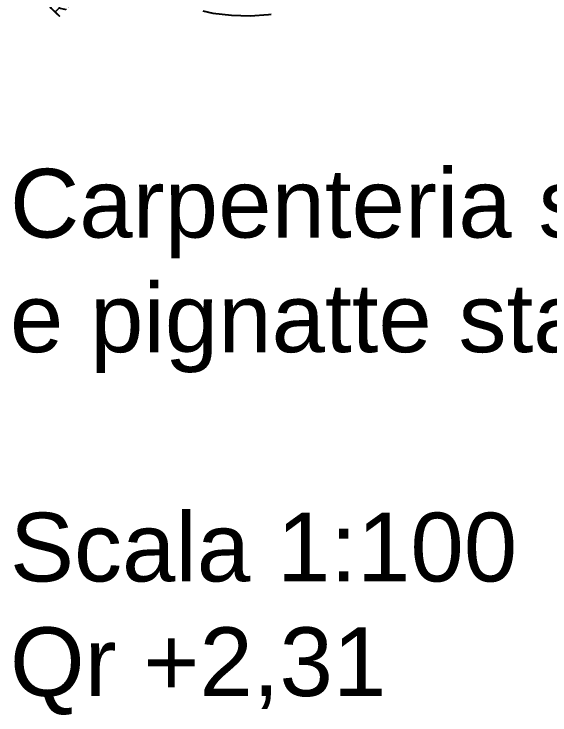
# Model space of a CAD drawing. Header units: millimetres. Extents: x 2459 to 3981, y 1231 to 4850.
# Drawn here: x 3858.02 to 3865.81, y 1267.54 to 1277.74 of the extents above; entities that cross this region are included whole.
import ezdxf

# ---------------------------------------------------------------- set-up
doc = ezdxf.new("R2010")
doc.units = ezdxf.units.MM
doc.linetypes.add('JIS_02_1.0', pattern=[2, 1, -1])
doc.styles.get("Standard").update_dxf_attribs({"font": 'arial.ttf'})
doc.dimstyles.new('Copia di ISO-25', dxfattribs={"dimtxt": 0.2, "dimasz": 0.1, "dimexe": 0, "dimexo": 0, "dimgap": 0, "dimtad": 3, "dimtxsty": 'Standard', "dimblk": 'ARCHTICK', "dimcen": -2.5, "dimclrd": 256, "dimclre": 256, "dimclrt": 256, "dimadec": 0, "dimazin": 0, "dimtfac": 1, "dimtmove": 2, "dimatfit": 3, "dimldrblk": 'ARCHTICK', "dimfxl": 1, "dimfxlon": 1, "dimtfillclr": 256, "dimlwd": -1, "dimlwe": -1, "dimarcsym": 0})

# ---------------------------------------------------------------- blocks, each defined once
blk = doc.blocks.new('_ArchTick')
at = {"color": 0, "linetype": 'ByBlock', "const_width": 0.15}
blk.add_lwpolyline([(-0.5, -0.5), (0.5, 0.5)], dxfattribs=at)
blk = doc.blocks.new('*D637')
at = {"ltscale": 0.01, "transparency": 16777216}
blk.add_line((3861.4, 1280.671), (3859.395, 1278.562), dxfattribs=at)
at = {"layer": 'Defpoints', "color": 0, "lineweight": -3, "ltscale": 0.01, "transparency": 16777216}
for p in [(3861.4, 1280.671), (3859.395, 1278.562)]:
    blk.add_point(p, dxfattribs=at)
at = {"ltscale": 0.01, "transparency": 16777216, "xscale": 0.1, "yscale": 0.1, "zscale": 0.1, "rotation": 226.4427059639259}
blk.add_blockref('_ArchTick', (3859.395, 1278.562), dxfattribs=at)
at = {"ltscale": 0.01, "transparency": 16777216, "insert": (3858.86, 1278), "char_height": 0.2, "attachment_point": 5, "rotation": 46.4427}
blk.add_mtext('R2,91', dxfattribs=at)

msp = doc.modelspace()

# ---------------------------------------------------------------- linework, layer by layer
at = {"linetype": 'JIS_02_1.0'}
msp.add_arc((3861.399917, 1280.670565), 2.96, 102.6852227, 347.3147773, dxfattribs=at)

# ---------------------------------------------------------------- texts
at = {"insert": (3857.96054, 1275.485268), "char_height": 1, "attachment_point": 1}
msp.add_mtext_dynamic_manual_height_columns('{\\C0;Carpenteria solaio in latero-cemento\\Pe pignatte staccate con travetti gettati in opera\\P\\PScala 1:100\\PQr +2,31}', width=33.28676201, gutter_width=12.5, heights=[12.89445], dxfattribs=at)

# ---------------------------------------------------------------- dimensions: what is measured, and where the dimension line sits
at = {"ltscale": 0.01}
dim = msp.add_radius_dim(center=(3861.399917, 1280.670565), mpoint=(3859.394696, 1278.56173), dimstyle='Copia di ISO-25', dxfattribs=at)
dim.commit()
dim.dimension.update_dxf_attribs({"geometry": '*D637', "text_midpoint": (3858.860446, 1277.999875), "dimtype": 164})

doc.saveas('drawing.dxf')
